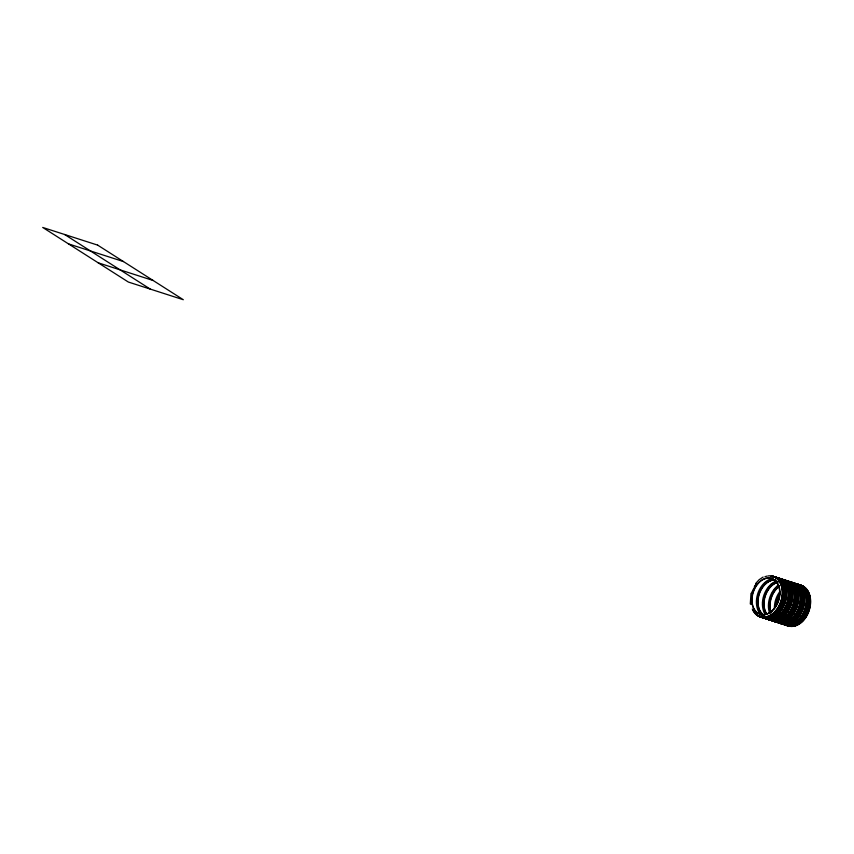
<?xml version="1.0" encoding="UTF-8"?>
<svg xmlns="http://www.w3.org/2000/svg" width="854" height="854" viewBox="0 0 854 854"><rect width="100%" height="100%" fill="white"/><g stroke="black" fill="none" stroke-linecap="round" stroke-linejoin="round"><path stroke-width="1.28" d="M757.114 600.543C757.423 599.721 757.381 601.568 756.655 599.946L757.679 600.533L757.21 600.127M757.018 600.8L757.317 599.956M757.829 600.938L757.829 599.988M763.743 602.476L762.814 602.166M763.188 602.55L762.932 601.835M762.526 602.284L763.166 602.678M763.113 602.284L763.689 602.284L763.028 602.348M763.839 602.871L763.924 601.995M766.038 582.919C764.522 583.314 767.629 582.908 765.622 583.592M766.284 582.876L764.768 582.855L766.155 583.111M766.038 583.346L764.8 583.068M766.187 583.314C765.173 582.556 766.86 583.762 765.59 582.545M769.091 603.991C769.433 605.038 768.931 603.383 768.92 604.696M768.664 603.81L769.71 604.333L768.899 603.981M769.176 604.44L768.931 604.354M769.849 603.853L769.86 604.226M769.87 604.301L769.988 604.034M770.799 585.001C772.176 583.922 771.845 586.218 771.6 584.467M771.792 584.499C772.091 585.759 771.877 585.001 772.283 584.809M771.375 584.467C770.895 585.15 772.699 584.712 771.845 585.203M771.888 585.385L772.304 584.947L770.778 584.787M772.229 584.926L771.397 584.712M774.813 606.628L775.453 606.116L774.535 606.148M774.674 605.742L775.112 606.062M776.916 586.527L777.023 587.253L777.674 586.944M765.568 582.77L765.526 583.229M766.219 582.951L765.547 582.834M765.985 583.239L766.177 583.378M772.155 584.809C770.938 585.417 772.987 584.616 771.333 585.086M778.314 587.04L776.862 586.666M763.882 602.155L763.946 602.721M766.102 583.517L765.921 582.898M769.87 604.515L769.913 604.664M771.29 585.31L771.909 584.958M750.997 593.306L750.303 603.97M756.559 600.362L757.359 599.967M770.831 584.873L771.29 584.264M769.027 604.664L769.337 603.821M772.358 585.171L771.546 585.449M769.07 604.248L769.603 604.493M777.684 586.815L777.183 586.613M772.027 585.236L771.642 584.755M769.027 603.618L768.611 604.493L769.102 603.821M777.567 586.719L777.599 586.399M757.498 600.266L756.783 600.618L756.825 599.999M762.793 602.55L762.803 601.782M777.204 586.346L776.777 586.719M774.578 606.415L775.112 605.753M777.951 587.456L778.357 587.168M756.922 599.903L757.498 600.362L756.89 600.116M769.038 604.12L769.529 604.194M755.673 583.463L759.142 579.695L763.113 577.048M777.087 586.303L777.503 586.239M771.002 612.147A18.799 13.386 -72.2 0 1 778.079 587.456L778.229 587.146M762.942 615.115L763.359 615.051A18.799 13.386 -72.2 0 1 758.704 593.861A18.799 13.386 -72.2 0 1 774.984 579.823M774.813 605.646L775.24 605.593M763.006 615.029L763.807 615.222M765.365 582.535L765.056 583.197M771.247 584.253L771.632 584.488A20.165 14.358 -72.2 0 1 775.379 581.958M772.176 585.31L771.279 585.033M68.512 243.902L123.478 261.58M98.189 262.818L153.154 280.496M770.927 584.456L771.055 585.129M64.626 234.498L150.272 289.09M767.009 614.538A18.799 13.386 -72.2 0 1 765.024 595.889A18.799 13.386 -72.2 0 1 777.674 582.182M764.01 615.179A18.799 13.386 -72.2 0 1 759.323 594.064A18.799 13.386 -72.2 0 1 775.603 580.015M763.7 615.072A18.799 13.386 -72.2 0 1 759.014 593.968A18.799 13.386 -72.2 0 1 775.293 579.919M766.711 614.442A18.799 13.386 -72.2 0 1 764.714 595.793A18.799 13.386 -72.2 0 1 777.364 582.086M778.026 577.955A21.307 15.18 -72.2 0 1 786.715 604.269A21.307 15.18 -72.2 0 1 763.572 617.634M778.346 578.339A21.04 14.988 -72.2 0 1 787.228 603.458A21.04 14.988 -72.2 0 1 765.227 618.157M776.425 577.859A21.307 15.18 -72.2 0 1 787.548 603.073A21.307 15.18 -72.2 0 1 763.967 617.762M776.926 578.019A21.307 15.18 -72.2 0 1 788.05 603.234A21.307 15.18 -72.2 0 1 764.469 617.922M783.299 580.549A21.04 14.988 -72.2 0 1 785.499 582.738M786.128 583.602A21.04 14.988 -72.2 0 1 780.182 615.35M776.286 617.954A21.04 14.988 -72.2 0 1 773.222 619.054M772.197 619.246A21.04 14.988 -72.2 0 1 764.576 617.688M776.211 578.286A21.04 14.988 -72.2 0 1 782.477 579.973M783.513 580.613A21.04 14.988 -72.2 0 1 785.712 582.802M786.342 583.677A21.04 14.988 -72.2 0 1 777.492 617.485M776.489 618.018A21.04 14.988 -72.2 0 1 773.425 619.118M768.419 619.225A21.04 14.988 -72.2 0 1 764.789 617.752M776.425 578.35A21.04 14.988 -72.2 0 1 782.691 580.047M777.14 578.083A21.307 15.18 -72.2 0 1 788.263 603.308A21.307 15.18 -72.2 0 1 764.672 617.986M776.788 578.329A21.307 15.18 -72.2 0 1 789.128 602.849A21.307 15.18 -72.2 0 1 765.344 618.2M786.385 583.026A21.04 14.988 -72.2 0 1 788.306 604.771A21.04 14.988 -72.2 0 1 773.073 619.534M769.091 619.438A21.04 14.988 -72.2 0 1 765.462 617.965M779.734 578.788A21.04 14.988 -72.2 0 1 783.364 580.261M780.385 578.713A21.307 15.18 -72.2 0 1 789.374 604.152A21.307 15.18 -72.2 0 1 767.095 619.043M779.061 578.702A21.307 15.18 -72.2 0 1 790.185 603.917A21.307 15.18 -72.2 0 1 766.604 618.606M780.983 579.183A21.04 14.988 -72.2 0 1 789.865 604.312A21.04 14.988 -72.2 0 1 767.863 619.011M782.456 579.599A21.04 14.988 -72.2 0 1 791.455 597.469A21.04 14.988 -72.2 0 1 779.627 618.168M778.624 618.702A21.04 14.988 -72.2 0 1 768.077 619.075M779.275 578.777A21.307 15.18 -72.2 0 1 790.398 603.991A21.307 15.18 -72.2 0 1 766.807 618.67M779.777 578.937A21.307 15.18 -72.2 0 1 790.9 604.152A21.307 15.18 -72.2 0 1 767.308 618.83A21.04 14.988 -72.2 0 0 774.375 618.115M779.061 579.193A21.04 14.988 -72.2 0 1 790.857 603.65A21.04 14.988 -72.2 0 1 767.426 618.595M782.093 579.546A21.04 14.988 -72.2 0 1 792.16 599.551A21.04 14.988 -72.2 0 1 776.457 620.1M775.443 620.292A21.04 14.988 -72.2 0 1 767.821 618.723M779.147 579.087A21.307 15.18 -72.2 0 1 791.498 603.607A21.307 15.18 -72.2 0 1 767.703 618.958M781.591 579.685A21.04 14.988 -72.2 0 1 783.182 580.923M784.602 582.449A21.04 14.988 -72.2 0 1 775.389 617.666M777.962 578.211A21.04 14.988 -72.2 0 1 780.439 579.044M786.961 583.207A21.04 14.988 -72.2 0 1 787.836 607.482A21.04 14.988 -72.2 0 1 769.667 619.63M780.321 578.969A21.04 14.988 -72.2 0 1 783.951 580.442M765.312 614.656A20.165 14.358 -72.2 0 1 763.85 595.281A20.165 14.358 -72.2 0 1 776.702 580.966M759.377 612.03A20.165 14.358 -72.2 0 1 758.437 610.066M766.54 581.787A20.165 14.358 -72.2 0 1 768.419 580.528M775.784 606.126A18.799 13.386 -72.2 0 1 780.033 593.573M770.692 612.04A18.799 13.386 -72.2 0 1 779.478 586.057M775.475 606.02A18.799 13.386 -72.2 0 1 780.396 592.516M788.039 581.595A21.307 15.18 -72.2 0 1 799.173 606.81A21.307 15.18 -72.2 0 1 775.581 621.499M797.252 587.178A21.04 14.988 -72.2 0 1 787.399 621.52M775.699 621.253A21.04 14.988 -72.2 0 0 779.328 622.737A21.307 15.18 -72.2 0 0 802.461 609.34A21.307 15.18 -72.2 0 0 793.772 583.026M789.971 582.076A21.04 14.988 -72.2 0 1 793.601 583.549M795.597 584.905A21.04 14.988 -72.2 0 1 799.76 605.561A21.04 14.988 -72.2 0 1 785.755 622.47M776.083 621.381A21.04 14.988 -72.2 0 0 779.713 622.865A21.307 15.18 -72.2 0 0 802.856 609.457A21.307 15.18 -72.2 0 0 794.167 583.154M790.366 582.204A21.04 14.988 -72.2 0 1 793.996 583.677M787.409 581.745A21.307 15.18 -72.2 0 1 799.76 606.265A21.307 15.18 -72.2 0 1 775.976 621.627M790.932 582.108A21.307 15.18 -72.2 0 1 799.92 607.546A21.307 15.18 -72.2 0 1 777.642 622.427M790.868 582.364A21.04 14.988 -72.2 0 1 797.519 586.602M799.718 590.456A21.04 14.988 -72.2 0 1 788.295 621.808M784.207 623.11A21.04 14.988 -72.2 0 1 777.738 622.182M791.071 582.428A21.04 14.988 -72.2 0 1 797.721 586.666M798.938 588.481A21.04 14.988 -72.2 0 1 788.498 621.883M787.495 622.331A21.04 14.988 -72.2 0 1 777.951 622.256A21.307 15.18 -72.2 0 0 801.532 607.568A21.307 15.18 -72.2 0 0 790.409 582.353M791.146 582.172A21.307 15.18 -72.2 0 1 800.134 607.61A21.307 15.18 -72.2 0 1 777.855 622.502M791.807 582.396A21.307 15.18 -72.2 0 1 800.497 608.699A21.307 15.18 -72.2 0 1 777.353 622.064A21.04 14.988 -72.2 0 0 797.497 604.835A21.04 14.988 -72.2 0 0 788.103 581.478M791.743 582.641A21.04 14.988 -72.2 0 1 797.711 586.09M798.394 586.879A21.04 14.988 -72.2 0 1 798.437 612.777A21.04 14.988 -72.2 0 1 778.624 622.47A21.307 15.18 -72.2 0 0 802.397 607.119A21.307 15.18 -72.2 0 0 790.046 582.588M793.59 583.175A21.04 14.988 -72.2 0 1 802.258 603.735A21.04 14.988 -72.2 0 1 786.694 623.388M785.68 623.58A21.04 14.988 -72.2 0 1 778.058 622.022M787.367 623.601A21.04 14.988 -72.2 0 0 802.397 606.404A21.04 14.988 -72.2 0 0 797.444 585.097A21.04 14.988 -72.2 0 1 810.435 600.906A21.04 14.988 -72.2 0 1 798.533 624.253M782.349 623.708A21.04 14.988 -72.2 0 1 778.72 622.235M793.003 583.047A21.04 14.988 -72.2 0 1 796.633 584.531M793.206 583.122A21.04 14.988 -72.2 0 1 803.486 601.109A21.04 14.988 -72.2 0 1 790.633 622.566M789.63 623.014A21.04 14.988 -72.2 0 1 787.569 623.676M782.563 623.772A21.04 14.988 -72.2 0 1 778.933 622.299M790.26 582.663A21.307 15.18 -72.2 0 1 802.611 607.183A21.307 15.18 -72.2 0 1 778.816 622.534M800.358 587.52A21.04 14.988 -72.2 0 1 801.575 589.324M802.557 591.374A21.04 14.988 -72.2 0 1 798.479 616.396A21.04 14.988 -72.2 0 1 779.435 622.459M793.708 583.282A21.04 14.988 -72.2 0 1 797.337 584.755M800.753 587.648A21.04 14.988 -72.2 0 1 801.628 611.923A21.04 14.988 -72.2 0 1 783.46 624.06M794.103 583.41A21.04 14.988 -72.2 0 1 796.579 584.243M774.418 608.71A20.165 14.358 -72.2 0 1 779.734 591.683M771.717 594.363A20.165 14.358 -72.2 0 1 777.652 586.378M767.981 575.938A21.307 15.18 -72.2 0 1 779.638 604.899A21.307 15.18 -72.2 0 1 752.278 608.998M751.018 604.248A21.307 15.18 -72.2 0 1 750.794 601.654M751.723 593.541A21.307 15.18 -72.2 0 1 752.748 590.36M754.114 587.338A21.307 15.18 -72.2 0 1 756.409 583.666M764.864 576.792A21.307 15.18 -72.2 0 1 766.945 576.13M778.602 580.517A21.04 14.988 -72.2 0 1 780.535 602.262A21.04 14.988 -72.2 0 1 765.301 617.026M757.679 615.467A21.04 14.988 -72.2 0 0 761.309 616.94A21.307 15.18 -72.2 0 0 784.89 602.219A21.307 15.18 -72.2 0 0 773.767 577.005M756.078 614.229A21.04 14.988 -72.2 0 1 752.918 609.895M771.952 576.279A21.04 14.988 -72.2 0 1 775.581 577.752M772.347 576.407A21.04 14.988 -72.2 0 1 780.93 602.39A21.04 14.988 -72.2 0 1 758.074 615.585M757.252 615.019A21.04 14.988 -72.2 0 1 755.737 613.631M772.411 576.151A21.307 15.18 -72.2 0 1 780.022 605.027A21.307 15.18 -72.2 0 1 754.904 613.033M772.913 576.311A21.307 15.18 -72.2 0 1 781.602 602.625A21.307 15.18 -72.2 0 1 758.459 615.99M771.13 576.162A21.307 15.18 -72.2 0 1 782.253 601.376A21.307 15.18 -72.2 0 1 758.672 616.054M771.802 576.375A21.307 15.18 -72.2 0 1 782.926 601.59A21.307 15.18 -72.2 0 1 759.334 616.268M778.175 578.905A21.04 14.988 -72.2 0 1 780.951 605.977A21.04 14.988 -72.2 0 1 759.452 616.033M771.087 576.631A21.04 14.988 -72.2 0 1 777.353 578.329M778.763 579.087A21.04 14.988 -72.2 0 1 781.538 606.169A21.04 14.988 -72.2 0 1 760.039 616.225M777.941 578.521A21.04 14.988 -72.2 0 0 774.311 577.037A21.04 14.988 -72.2 0 1 781.634 602.625A21.04 14.988 -72.2 0 1 759.932 616.46A21.307 15.18 -72.2 0 0 783.716 601.109A21.307 15.18 -72.2 0 0 771.365 576.578M775.048 576.994A21.307 15.18 -72.2 0 1 783.737 603.308A21.307 15.18 -72.2 0 1 760.594 616.673M781.634 581.489A21.04 14.988 -72.2 0 1 776.307 614.101M775.368 614.859A21.04 14.988 -72.2 0 1 769.347 617.805M768.322 618.008A21.04 14.988 -72.2 0 1 760.711 616.439M774.984 577.251A21.04 14.988 -72.2 0 1 778.613 578.734M775.261 577.069A21.307 15.18 -72.2 0 1 784.25 602.508A21.307 15.18 -72.2 0 1 761.971 617.389M775.688 577.485A21.04 14.988 -72.2 0 1 782.339 581.723M782.969 582.588A21.04 14.988 -72.2 0 1 774.119 616.407M773.126 616.93A21.04 14.988 -72.2 0 1 762.569 617.303M777.343 577.955A21.04 14.988 -72.2 0 1 786.342 595.825A21.04 14.988 -72.2 0 1 774.514 616.524M773.51 617.058A21.04 14.988 -72.2 0 1 761.811 616.791M774.162 577.133A21.307 15.18 -72.2 0 1 785.285 602.348A21.307 15.18 -72.2 0 1 761.704 617.026M772.849 576.567A21.04 14.988 -72.2 0 1 778.816 580.005M779.499 580.805A21.04 14.988 -72.2 0 1 780.364 605.08A21.04 14.988 -72.2 0 1 762.206 617.228M781.837 581.563A21.04 14.988 -72.2 0 1 782.712 605.838A21.04 14.988 -72.2 0 1 764.543 617.986M775.186 577.325A21.04 14.988 -72.2 0 1 778.816 578.798M761.768 615.456A20.165 14.358 -72.2 0 1 757.519 594.395A20.165 14.358 -72.2 0 1 772.656 578.574M752.267 592.249A20.165 14.358 -72.2 0 1 753.698 588.566M754.925 586.271A20.165 14.358 -72.2 0 1 756.345 584.157M776.094 606.223A18.799 13.386 -72.2 0 1 780.342 593.679M793.024 583.549A21.307 15.18 -72.2 0 1 805.375 608.069A21.307 15.18 -72.2 0 1 781.591 623.431M795.971 584.008A21.04 14.988 -72.2 0 1 806.251 601.995A21.04 14.988 -72.2 0 1 793.409 623.452M791.37 624.274A21.04 14.988 -72.2 0 1 786.63 624.85M781.698 623.185A21.04 14.988 -72.2 0 0 785.328 624.669A21.307 15.18 -72.2 0 0 808.919 609.948A21.307 15.18 -72.2 0 0 797.796 584.734M796.366 584.136A21.04 14.988 -72.2 0 1 806.646 602.123A21.04 14.988 -72.2 0 1 793.793 623.58M789.715 624.882A21.04 14.988 -72.2 0 1 783.246 623.954M796.44 583.88A21.307 15.18 -72.2 0 1 805.119 610.194A21.307 15.18 -72.2 0 1 781.986 623.548M796.942 584.04A21.307 15.18 -72.2 0 1 805.621 610.354A21.307 15.18 -72.2 0 1 782.488 623.719M796.867 584.296A21.04 14.988 -72.2 0 1 802.835 587.733M803.518 588.534A21.04 14.988 -72.2 0 1 794.295 623.74M790.217 625.043A21.04 14.988 -72.2 0 1 783.748 624.114M794.508 623.815A21.04 14.988 -72.2 0 0 807.286 603.244A21.04 14.988 -72.2 0 0 798.341 584.702A21.04 14.988 -72.2 0 1 806.913 610.749A21.04 14.988 -72.2 0 1 784.057 623.954M790.43 625.117A21.04 14.988 -72.2 0 1 783.951 624.189A21.307 15.18 -72.2 0 0 807.735 608.827A21.307 15.18 -72.2 0 0 795.384 584.307M795.159 583.88A21.307 15.18 -72.2 0 1 806.283 609.094A21.307 15.18 -72.2 0 1 782.691 623.783M795.821 584.093A21.307 15.18 -72.2 0 1 806.955 609.318A21.307 15.18 -72.2 0 1 783.364 623.996M795.106 584.36A21.04 14.988 -72.2 0 1 806.902 608.817A21.04 14.988 -72.2 0 1 783.47 623.762M799.066 584.723A21.307 15.18 -72.2 0 1 807.756 611.037A21.307 15.18 -72.2 0 1 784.612 624.402M805.653 589.217A21.04 14.988 -72.2 0 1 796.43 624.434M795.426 624.882A21.04 14.988 -72.2 0 1 785.883 624.808M799.002 584.979A21.04 14.988 -72.2 0 1 802.632 586.463M799.28 584.798A21.307 15.18 -72.2 0 1 807.969 611.101A21.307 15.18 -72.2 0 1 784.826 624.466M800.977 585.556A21.04 14.988 -72.2 0 1 809.976 603.426A21.04 14.988 -72.2 0 1 798.138 624.125M797.145 624.658A21.04 14.988 -72.2 0 1 786.587 625.032M797.54 624.786A21.04 14.988 -72.2 0 1 785.84 624.52M798.18 584.862A21.307 15.18 -72.2 0 1 809.314 610.076A21.307 15.18 -72.2 0 1 785.723 624.754M805.866 589.281A21.04 14.988 -72.2 0 1 797.636 623.964M795.629 624.947A21.04 14.988 -72.2 0 1 788.573 625.704M799.216 585.054A21.04 14.988 -72.2 0 1 801.692 585.887M767.319 614.645A18.799 13.386 -72.2 0 1 765.333 595.996A18.799 13.386 -72.2 0 1 777.983 582.289M770.746 612.926A18.799 13.386 -72.2 0 1 779.168 585.951M782.04 579.663A21.307 15.18 -72.2 0 1 793.163 604.878A21.307 15.18 -72.2 0 1 769.571 619.566M781.325 579.93A21.04 14.988 -72.2 0 1 793.366 603.5A21.04 14.988 -72.2 0 1 770.842 619.961M788.808 582.321A21.04 14.988 -72.2 0 1 793.579 604.29A21.04 14.988 -72.2 0 1 777.706 621.018M773.713 620.933A21.04 14.988 -72.2 0 1 770.084 619.449M781.72 580.058A21.04 14.988 -72.2 0 1 787.986 581.745M781.41 579.813A21.307 15.18 -72.2 0 1 793.761 604.333A21.307 15.18 -72.2 0 1 769.966 619.694M781.912 579.973A21.307 15.18 -72.2 0 1 794.263 604.493A21.307 15.18 -72.2 0 1 770.468 619.855M791.509 584.67A21.04 14.988 -72.2 0 1 784.271 618.734M774.215 621.093A21.04 14.988 -72.2 0 1 770.586 619.62M784.858 580.432A21.04 14.988 -72.2 0 1 788.488 581.905M790.302 583.207A21.04 14.988 -72.2 0 1 794.786 602.518A21.04 14.988 -72.2 0 1 782.499 619.951M774.418 621.157A21.04 14.988 -72.2 0 1 770.788 619.684M785.072 580.496A21.04 14.988 -72.2 0 1 788.701 581.98M782.115 580.037A21.307 15.18 -72.2 0 1 794.466 604.568A21.307 15.18 -72.2 0 1 770.682 619.919M785.808 580.464A21.307 15.18 -72.2 0 1 794.796 605.892A21.307 15.18 -72.2 0 1 772.518 620.783M792.971 585.139A21.04 14.988 -72.2 0 1 793.014 611.037A21.04 14.988 -72.2 0 1 773.201 620.73M786.395 580.645A21.307 15.18 -72.2 0 1 795.074 606.959A21.307 15.18 -72.2 0 1 771.941 620.324M785.072 580.635A21.307 15.18 -72.2 0 1 796.195 605.849A21.307 15.18 -72.2 0 1 772.603 620.538M792.224 583.826A21.04 14.988 -72.2 0 1 795.416 607.536A21.04 14.988 -72.2 0 1 777.652 621.968M776.35 621.776A21.04 14.988 -72.2 0 1 772.721 620.303M786.993 581.115A21.04 14.988 -72.2 0 1 790.623 582.599M792.427 583.89A21.04 14.988 -72.2 0 1 795.618 607.6A21.04 14.988 -72.2 0 1 777.855 622.032M776.553 621.84A21.04 14.988 -72.2 0 1 772.923 620.367M787.207 581.19A21.04 14.988 -72.2 0 1 790.836 582.663M785.274 580.709A21.307 15.18 -72.2 0 1 796.398 605.924A21.307 15.18 -72.2 0 1 772.817 620.602M785.776 580.869A21.307 15.18 -72.2 0 1 796.899 606.084A21.307 15.18 -72.2 0 1 773.318 620.762M792.928 584.051A21.04 14.988 -72.2 0 1 795.565 587.392M796.558 589.441A21.04 14.988 -72.2 0 1 781.047 622.096M777.055 622.011A21.04 14.988 -72.2 0 1 773.425 620.527M787.708 581.35A21.04 14.988 -72.2 0 1 791.338 582.823M792.384 584.947A21.04 14.988 -72.2 0 1 783.171 620.164M782.157 620.612A21.04 14.988 -72.2 0 1 775.09 621.37M785.733 580.709A21.04 14.988 -72.2 0 1 789.363 582.193M788.167 581.222A21.307 15.18 -72.2 0 1 797.679 604.867A21.307 15.18 -72.2 0 1 777.386 622.385M769.817 613.727A20.165 14.358 -72.2 0 1 777.033 586.175M765.387 613.962A20.165 14.358 -72.2 0 1 764.437 611.998M768.354 588.022A20.165 14.358 -72.2 0 1 770.778 585.246M97.655 245.119L42.7 227.442L128.356 282.044L183.311 299.722L97.655 245.119M771.941 611.154A18.799 13.386 -72.2 0 0 774.002 579.578A18.799 13.386 -72.2 0 0 752.075 598.494A18.799 13.386 -72.2 0 0 771.941 611.154M771.632 611.058A18.799 13.386 -72.2 0 0 773.692 579.471A18.799 13.386 -72.2 0 0 751.766 598.398A18.799 13.386 -72.2 0 0 771.632 611.058"/></g></svg>
